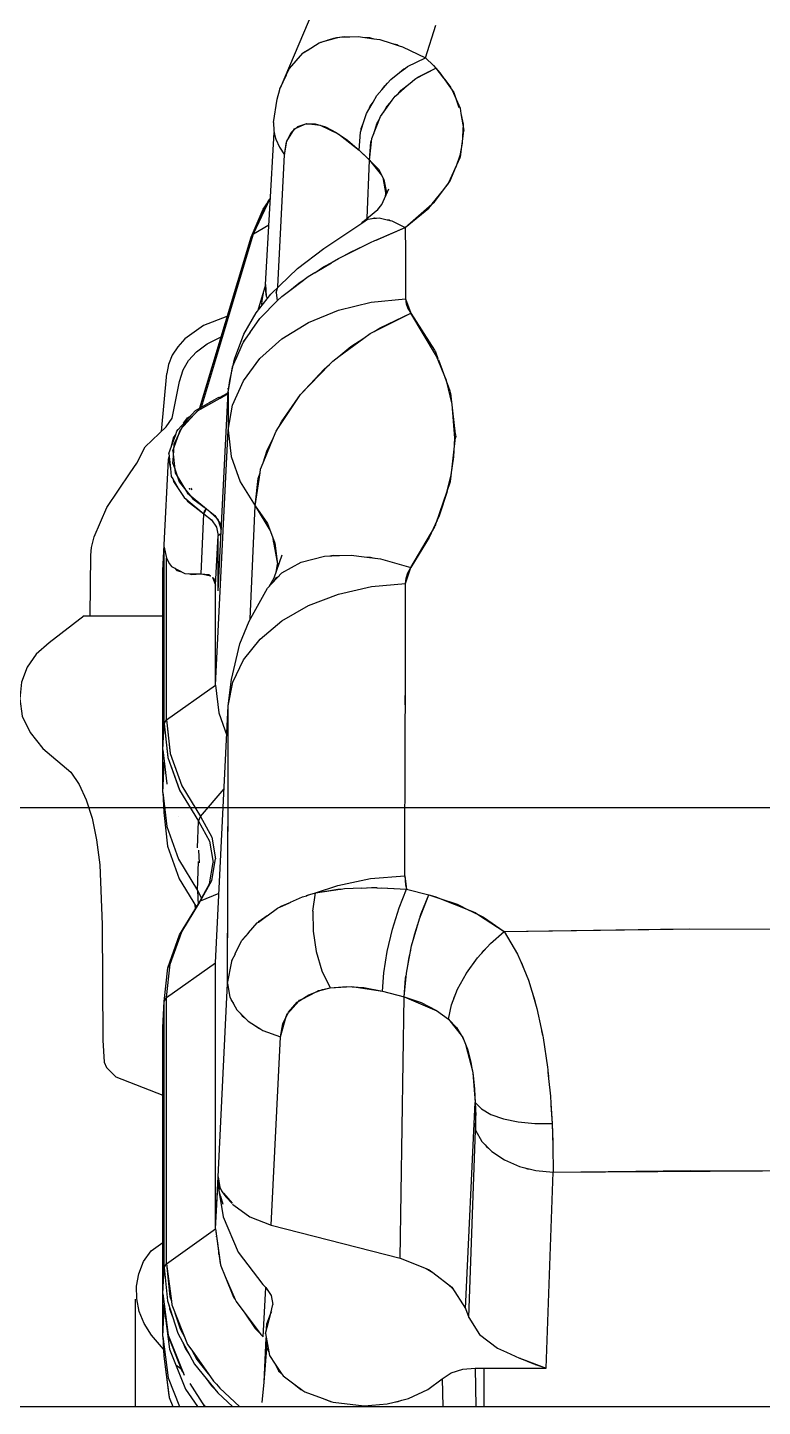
# Model space of a CAD drawing. Extents: x 33214 to 95067, y 8279 to 51908.
# Drawn here: x 43097.9 to 43189.4, y 20192.5 to 20364.1 of the extents above; entities that cross this region are included whole.
import ezdxf

# ---------------------------------------------------------------- set-up
doc = ezdxf.new("R2010")
doc.units = 0
doc.header["$LTSCALE"] = 300
doc.header["$MEASUREMENT"] = 0
doc.linetypes.add('DASHED', pattern=[0.75, 0.5, -0.25])
doc.linetypes.add('SNT-025', pattern=[0.74, 0.4, -0.17, 0, -0.17])
doc.layers.get('0').update_dxf_attribs({"linetype": 'CONTINUOUS'})
doc.layers.add('GENERATORSETT', color=1, linetype='CONTINUOUS')
doc.layers.add('Tanks', color=9, linetype='CONTINUOUS')

# ---------------------------------------------------------------- blocks, each defined once
blk = doc.blocks.new('below 1-deck')
at = {"linetype": 'DASHED'}
blk.add_line((14000, -1875), (9000, -1875), dxfattribs=at)
blk = doc.blocks.new('GENERATOR-BORDE')
at = {"layer": 'GENERATORSETT'}
for p, q in [((-2371.62, -339.52), (-1799.18, -339.51)), ((-2139.98, -339.52), (-2139.98, -352.88)), ((-2135.91, -343.07), (-2134.49, -339.52)), ((-2135.79, -340.61), (-2135.35, -339.52)), ((-2133.76, -341.66), (-2132.26, -339.52)), ((-2133.21, -342.37), (-2131.39, -339.52)), ((-2131.67, -339.96), (-2131.27, -339.52)), ((-2129.75, -341.19), (-2127.92, -339.52)), ((-2129.5, -341.77), (-2127.02, -339.52)), ((-2115.4, -340.03), (-2111.52, -339.58)), ((-2111.52, -339.58), (-2111.52, -339.58)), ((-2111.52, -339.58), (-2108.67, -339.82)), ((-2101.82, -342.93), (-2101.73, -339.52)), ((-2097.71, -344.28), (-2097.62, -339.52)), ((-2096.61, -339.52), (-2096.61, -344.27)), ((-2136.46, -345.76), (-2135.79, -340.61)), ((-2136.46, -345.76), (-2135.85, -340.86)), ((-2135.85, -340.86), (-2135.81, -340.74)), ((-2132.62, -344.78), (-2129.75, -341.19)), ((-2124.2, -340.01), (-2123.98, -342.54)), ((-2119.14, -341.5), (-2118.89, -341.32)), ((-2118.89, -341.32), (-2116.76, -340.53)), ((-2116.76, -340.53), (-2115.56, -340.09)), ((-2116.76, -340.53), (-2115.72, -340.11)), ((-2115.72, -340.11), (-2115.56, -340.09)), ((-2115.56, -340.09), (-2115.4, -340.03)), ((-2108.67, -339.82), (-2107.78, -340.05)), ((-2107.78, -340.05), (-2107.31, -340.11)), ((-2107.78, -340.05), (-2105.99, -340.51)), ((-2107.31, -340.11), (-2106.89, -340.28)), ((-2105.99, -340.51), (-2103.6, -341.62)), ((-2136.58, -348.23), (-2135.91, -343.07)), ((-2136.58, -348.23), (-2135.91, -343.07)), ((-2135.74, -346.63), (-2133.76, -341.66)), ((-2132.98, -346.5), (-2130.29, -342.64)), ((-2131.18, -342.98), (-2130.54, -342.06)), ((-2130.54, -342.06), (-2130.16, -341.7)), ((-2130.29, -342.64), (-2129.91, -342.29)), ((-2129.91, -342.29), (-2129.5, -341.77)), ((-2123.98, -342.54), (-2123.63, -346.77)), ((-2123.98, -342.54), (-2123.71, -348.07)), ((-2121.62, -343.32), (-2120.26, -342.33)), ((-2120.26, -342.33), (-2119.14, -341.5)), ((-2120.26, -342.33), (-2119.42, -341.62)), ((-2119.42, -341.62), (-2119.14, -341.5)), ((-2103.6, -341.62), (-2103.59, -341.63)), ((-2103.59, -341.63), (-2103.59, -341.63)), ((-2103.59, -341.63), (-2101.82, -342.93)), ((-2101.82, -342.93), (-2100.68, -343.68)), ((-2101.82, -342.93), (-2100.68, -343.68)), ((-2135.91, -348.37), (-2133.92, -343.39)), ((-2135.86, -348.17), (-2134.21, -343.95)), ((-2134.97, -344.7), (-2134.33, -344.25)), ((-2134.97, -344.7), (-2134.33, -344.25)), ((-2134.72, -348.64), (-2132.62, -344.78)), ((-2134.21, -343.95), (-2134.02, -343.65)), ((-2132.36, -345.35), (-2130.93, -343.56)), ((-2123.32, -345.84), (-2122.6, -344.77)), ((-2122.6, -344.77), (-2121.86, -343.67)), ((-2122.6, -344.77), (-2122.17, -343.93)), ((-2122.17, -343.93), (-2121.86, -343.67)), ((-2121.86, -343.67), (-2121.62, -343.32)), ((-2100.68, -343.68), (-2099.26, -344.15)), ((-2100.68, -343.68), (-2099.26, -344.15)), ((-2099.26, -344.15), (-2097.71, -344.28)), ((-2099.26, -344.15), (-2097.71, -344.28)), ((-2097.71, -344.28), (-2096.61, -344.27)), ((-2097.71, -344.28), (-2096.61, -344.27)), ((-2096.61, -344.27), (-2088.88, -344.27)), ((-2096.61, -344.27), (-2088.88, -344.27)), ((-2091.96, -345.45), (-2090.54, -344.84)), ((-2091.8, -345.38), (-2088.88, -344.27)), ((-2090.54, -344.84), (-2088.88, -344.27)), ((-2090.23, -344.74), (-2090.05, -344.71)), ((-2089.68, -344.55), (-2089.62, -344.55)), ((-2088.88, -344.27), (-2087.99, -368.65)), ((-2088.88, -344.27), (-2087.99, -368.65)), ((-2136.58, -348.23), (-2136.46, -345.76)), ((-2136.58, -348.23), (-2136.46, -345.76)), ((-2133.77, -346.68), (-2133.25, -345.94)), ((-2133.5, -347.23), (-2132.98, -346.5)), ((-2132.98, -346.5), (-2132.36, -345.35)), ((-2123.81, -348.6), (-2123.32, -345.84)), ((-2123.63, -346.77), (-2123.41, -346.34)), ((-2094.93, -346.78), (-2093.81, -346.25)), ((-2094.93, -346.78), (-2093.81, -346.25)), ((-2093.81, -346.25), (-2092.18, -345.54)), ((-2092.18, -345.54), (-2092.12, -345.52)), ((-2092.11, -345.5), (-2092.07, -345.48)), ((-2092.07, -345.48), (-2091.97, -345.45)), ((-2136.58, -348.23), (-2136.58, -353.54)), ((-2136.58, -348.23), (-2136.41, -351.77)), ((-2136.58, -348.23), (-2136.58, -353.54)), ((-2136.58, -348.23), (-2136.41, -351.77)), ((-2136.41, -351.77), (-2135.74, -346.63)), ((-2135.87, -348.27), (-2135.86, -348.17)), ((-2135.47, -352.17), (-2133.5, -347.23)), ((-2134.44, -349.18), (-2133.81, -348.03)), ((-2134.09, -347.48), (-2133.77, -346.68)), ((-2124.38, -348.47), (-2124.08, -348.16)), ((-2124.08, -348.16), (-2123.76, -354.3)), ((-2124.08, -348.16), (-2123.76, -354.3)), ((-2123.63, -346.77), (-2123.63, -347.59)), ((-2097.16, -348.46), (-2094.93, -346.78)), ((-2097.16, -348.46), (-2094.93, -346.78)), ((-2136.58, -353.54), (-2135.91, -348.37)), ((-2135.99, -352.67), (-2134.72, -348.64)), ((-2135.07, -351.18), (-2134.44, -349.18)), ((-2127.47, -352.56), (-2124.38, -348.47)), ((-2126.47, -351.24), (-2125.07, -349.23)), ((-2125.07, -349.23), (-2124.44, -348.54)), ((-2123.81, -348.6), (-2123.14, -351.13)), ((-2123.66, -349.16), (-2123.63, -349.79)), ((-2123.63, -349.27), (-2123.63, -349.79)), ((-2123.63, -349.79), (-2123.14, -351.13)), ((-2098.5, -350.57), (-2097.16, -348.46)), ((-2098.5, -350.57), (-2097.16, -348.46)), ((-2135.81, -352.09), (-2135.75, -351.65)), ((-2135.75, -351.65), (-2135.36, -350.66)), ((-2123.14, -351.12), (-2123.14, -351.13)), ((-2123.14, -351.12), (-2123.14, -351.13)), ((-2123.14, -351.13), (-2122.87, -352.21)), ((-2123.14, -351.13), (-2123, -351.33)), ((-2123.14, -351.13), (-2122.87, -352.21)), ((-2100.63, -354.37), (-2098.93, -351.69)), ((-2098.93, -351.69), (-2098.5, -350.57)), ((-2098.93, -351.69), (-2098.5, -350.57)), ((-2098.93, -351.69), (-2097.71, -377.33)), ((-2098.5, -350.57), (-2097.65, -373.89)), ((-2098.5, -350.57), (-2097.65, -373.89)), ((-2136.42, -356.79), (-2135.99, -352.67)), ((-2136.41, -351.77), (-2136.41, -352.19)), ((-2136.13, -357.27), (-2135.52, -352.6)), ((-2136.13, -357.27), (-2135.7, -353.18)), ((-2135.7, -353.18), (-2135.52, -352.6)), ((-2135.52, -352.6), (-2135.47, -352.17)), ((-2128.82, -355.7), (-2127.59, -352.83)), ((-2128.82, -355.7), (-2127.78, -353.12)), ((-2127.78, -353.12), (-2127.59, -352.83)), ((-2127.59, -352.83), (-2127.47, -352.56)), ((-2123.76, -354.3), (-2123.08, -353.31)), ((-2123.76, -354.3), (-2123.08, -353.31)), ((-2123.08, -353.31), (-2122.87, -352.21)), ((-2123.08, -353.31), (-2122.87, -352.21)), ((-2136.58, -353.54), (-2136.58, -386.65)), ((-2136.58, -353.54), (-2136.42, -356.79)), ((-2136.58, -353.54), (-2136.42, -356.79)), ((-2136.58, -353.54), (-2136.58, -386.65)), ((-2127.19, -358.73), (-2124.13, -354.68)), ((-2127.19, -358.73), (-2124.13, -354.68)), ((-2124.13, -354.68), (-2123.76, -354.3)), ((-2124.13, -354.68), (-2123.76, -354.3)), ((-2102.96, -356.17), (-2100.63, -354.37)), ((-2101.1, -354.73), (-2100.45, -354.1)), ((-2136.42, -356.79), (-2136.13, -357.27)), ((-2136.42, -356.79), (-2136.42, -389.91)), ((-2136.42, -356.79), (-2136.13, -357.27)), ((-2136.42, -356.79), (-2136.42, -389.91)), ((-2129.37, -356.99), (-2128.82, -355.7)), ((-2107.06, -357.96), (-2103.8, -356.68)), ((-2103.8, -356.68), (-2102.96, -356.17)), ((-2103.8, -356.68), (-2103.43, -356.53)), ((-2103.43, -356.53), (-2102.96, -356.17)), ((-2136.13, -357.27), (-2136.13, -390.39)), ((-2136.13, -357.27), (-2130.01, -361.6)), ((-2136.13, -357.27), (-2130.01, -361.6)), ((-2136.13, -357.27), (-2136.13, -390.39)), ((-2130.01, -361.6), (-2129.39, -357.13)), ((-2130.01, -361.6), (-2129.45, -357.28)), ((-2129.6, -358.44), (-2129.6, -358.65)), ((-2129.6, -358.44), (-2129.6, -358.65)), ((-2129.45, -357.28), (-2129.39, -357.13)), ((-2129.39, -357.13), (-2129.37, -356.99)), ((-2123.08, -362.09), (-2107.06, -357.96)), ((-2107.06, -357.96), (-2106.53, -390.48)), ((-2107.06, -357.96), (-2106.53, -390.48)), ((-2129.07, -363.12), (-2127.19, -358.73)), ((-2129.07, -363.12), (-2127.19, -358.73)), ((-2130.01, -361.6), (-2129.71, -367.68)), ((-2130.01, -361.6), (-2130.01, -394.72)), ((-2130.01, -361.6), (-2129.69, -368.1)), ((-2130.01, -361.6), (-2130.01, -394.72)), ((-2129.88, -360.62), (-2129.88, -360.69)), ((-2129.88, -360.62), (-2129.88, -360.69)), ((-2129.59, -366.38), (-2129.07, -363.12)), ((-2129.07, -363.14), (-2129.07, -363.12)), ((-2127.76, -364.58), (-2125.75, -363.12)), ((-2127.76, -364.58), (-2125.75, -363.12)), ((-2125.75, -363.12), (-2123.08, -362.09)), ((-2123.08, -362.09), (-2121.95, -385.5)), ((-2123.08, -362.09), (-2121.95, -385.5)), ((-2129.43, -365.71), (-2129.37, -365.44)), ((-2129.42, -365.69), (-2129.12, -364.7)), ((-2129.37, -365.44), (-2129.29, -365.25)), ((-2129.05, -366.04), (-2127.97, -364.8)), ((-2128.69, -365.55), (-2127.93, -364.75)), ((-2127.92, -364.74), (-2127.85, -364.66)), ((-2127.85, -364.66), (-2127.76, -364.58)), ((-2129.71, -367.66), (-2129.59, -366.38)), ((-2129.71, -367.66), (-2129.59, -366.38)), ((-2129.71, -367.68), (-2129.5, -366.77)), ((-2129.71, -367.66), (-2129.5, -366.77)), ((-2129.69, -368.1), (-2129.5, -366.77)), ((-2129.69, -368.1), (-2129.5, -366.77)), ((-2129.59, -366.38), (-2129.49, -365.89)), ((-2129.59, -366.38), (-2129.59, -366.38)), ((-2129.59, -366.38), (-2129.52, -366.57)), ((-2129.59, -366.38), (-2129.52, -366.57)), ((-2129.52, -366.57), (-2129.5, -366.77)), ((-2129.52, -366.57), (-2129.5, -366.77)), ((-2129.5, -366.77), (-2129.28, -366.37)), ((-2129.5, -366.77), (-2129.32, -366.42)), ((-2129.49, -365.89), (-2129.43, -365.7)), ((-2129.32, -366.42), (-2129.28, -366.35)), ((-2129.27, -366.35), (-2129.21, -366.23)), ((-2129.21, -366.23), (-2129.11, -366.11)), ((-2129.1, -366.11), (-2128.69, -365.55)), ((-2129.71, -367.68), (-2129.7, -367.64)), ((-2129.71, -367.68), (-2129.69, -368.1)), ((-2129.71, -367.68), (-2129.69, -368.1)), ((-2129.69, -368.1), (-2128.53, -392.14)), ((-2129.69, -368.1), (-2128.53, -392.14)), ((-2129.6, -367.19), (-2129.6, -367.2)), ((-2129.6, -367.19), (-2129.6, -367.2)), ((-2090.84, -369.03), (-2090.15, -368.86)), ((-2090.15, -368.86), (-2087.99, -368.65)), ((-2088.03, -371.91), (-2087.99, -368.65)), ((-2087.99, -368.65), (-2061.96, -368.85)), ((-2087.99, -368.65), (-2070.87, -368.87)), ((-2070.87, -368.87), (-2042.98, -368.8)), ((-2095.65, -371.24), (-2094.07, -370.18)), ((-2094.07, -370.18), (-2092.21, -369.38)), ((-2092.21, -369.38), (-2091.52, -369.2)), ((-2091.52, -369.2), (-2090.84, -369.03)), ((-2091.52, -369.2), (-2091.2, -369.08)), ((-2091.2, -369.08), (-2090.84, -369.03)), ((-2096.86, -372.49), (-2096.45, -372.07)), ((-2096.45, -372.07), (-2096.05, -371.66)), ((-2096.45, -372.07), (-2096.3, -371.84)), ((-2096.3, -371.84), (-2096.05, -371.66)), ((-2096.05, -371.66), (-2095.65, -371.24)), ((-2088.14, -374.74), (-2088.03, -371.91)), ((-2088.04, -372.38), (-2088.04, -372.21)), ((-2097.71, -377.33), (-2097.65, -373.89)), ((-2097.65, -373.89), (-2096.86, -372.49)), ((-2097.65, -373.89), (-2097.64, -375.73)), ((-2088.14, -374.74), (-2088.04, -372.38)), ((-2097.71, -377.33), (-2097.64, -375.73)), ((-2095.74, -375.84), (-2094.18, -375.29)), ((-2095.74, -375.84), (-2094.18, -375.29)), ((-2094.18, -375.29), (-2092.34, -374.92)), ((-2094.18, -375.29), (-2092.34, -374.92)), ((-2092.34, -374.92), (-2090.29, -374.73)), ((-2092.34, -374.92), (-2090.29, -374.73)), ((-2090.29, -374.73), (-2088.14, -374.74)), ((-2090.29, -374.73), (-2088.14, -374.74)), ((-2088.28, -377), (-2088.14, -374.74)), ((-2088.25, -376.6), (-2088.14, -374.74)), ((-2098.01, -381.01), (-2097.71, -377.33)), ((-2097.79, -379.01), (-2097.71, -377.33)), ((-2097.71, -377.33), (-2096.94, -376.53)), ((-2097.71, -377.33), (-2096.94, -376.53)), ((-2096.94, -376.53), (-2095.74, -375.84)), ((-2096.94, -376.53), (-2095.74, -375.84)), ((-2088.35, -378.14), (-2088.3, -377.22)), ((-2088.3, -377.23), (-2088.25, -376.6)), ((-2097.96, -380.7), (-2097.79, -379.01)), ((-2088.57, -380.34), (-2088.35, -378.14)), ((-2098.06, -381.28), (-2097.96, -380.7)), ((-2088.67, -381.27), (-2088.6, -380.57)), ((-2088.65, -381.13), (-2088.58, -380.34)), ((-2098.86, -384.44), (-2098.05, -381.27)), ((-2098.66, -383.96), (-2098.24, -382.37)), ((-2098.24, -382.37), (-2098.07, -381.32)), ((-2089.25, -385.39), (-2088.71, -381.72)), ((-2088.71, -381.72), (-2088.68, -381.38)), ((-2088.68, -381.39), (-2088.65, -381.13)), ((-2099.17, -385.2), (-2098.66, -383.96)), ((-2124.12, -386.31), (-2121.95, -385.5)), ((-2121.95, -385.5), (-2121.22, -388.04)), ((-2121.95, -385.5), (-2121.66, -387.13)), ((-2101.01, -387.7), (-2099.44, -385.72)), ((-2100.04, -386.67), (-2099.46, -385.73)), ((-2099.45, -385.72), (-2099.26, -385.41)), ((-2099.3, -385.48), (-2099.17, -385.19)), ((-2099.26, -385.41), (-2099.17, -385.21)), ((-2089.5, -386.54), (-2089.33, -385.8)), ((-2089.44, -386.26), (-2089.31, -385.66)), ((-2089.33, -385.8), (-2089.3, -385.62)), ((-2089.3, -385.62), (-2089.25, -385.39)), ((-2136.58, -386.65), (-2136.42, -389.91)), ((-2136.58, -386.65), (-2136.42, -389.91)), ((-2126.38, -387.89), (-2125.96, -387.46)), ((-2125.96, -387.46), (-2125.04, -386.89)), ((-2125.04, -386.89), (-2124.39, -386.48)), ((-2125.04, -386.89), (-2124.62, -386.57)), ((-2124.87, -386.76), (-2124.86, -386.77)), ((-2124.62, -386.57), (-2124.39, -386.48)), ((-2124.39, -386.48), (-2124.12, -386.31)), ((-2121.66, -387.13), (-2120.96, -388.58)), ((-2102.53, -388.79), (-2101.01, -387.7)), ((-2101.01, -387.7), (-2100.04, -386.67)), ((-2101.01, -387.7), (-2100.65, -389.48)), ((-2101.01, -387.7), (-2101.01, -387.7)), ((-2090.03, -389.05), (-2089.49, -386.53)), ((-2128.23, -390.46), (-2127.36, -388.87)), ((-2127.36, -388.87), (-2126.38, -387.89)), ((-2126.94, -388.45), (-2126.72, -388.14)), ((-2126.8, -388.25), (-2126.8, -388.3)), ((-2126.72, -388.14), (-2126.38, -387.89)), ((-2121.22, -388.05), (-2121.16, -388.26)), ((-2121.16, -388.26), (-2121.06, -388.37)), ((-2121.06, -388.37), (-2119.65, -389.94)), ((-2120.96, -388.58), (-2119.87, -389.8)), ((-2106.53, -390.48), (-2102.49, -388.76)), ((-2104.44, -389.78), (-2102.53, -388.79)), ((-2100.65, -389.48), (-2099.9, -391.42)), ((-2090.63, -391.07), (-2090.03, -389.05)), ((-2136.42, -389.91), (-2136.13, -390.39)), ((-2136.42, -389.91), (-2136.13, -390.39)), ((-2136.42, -389.91), (-2135.94, -394.1)), ((-2136.13, -390.39), (-2135.65, -394.54)), ((-2136.13, -390.39), (-2130.01, -394.72)), ((-2136.13, -390.39), (-2130.01, -394.72)), ((-2136.13, -390.39), (-2135.65, -394.54)), ((-2128.53, -392.14), (-2128.23, -390.46)), ((-2128.1, -390.23), (-2128.06, -390.05)), ((-2128.06, -390.05), (-2127.79, -389.67)), ((-2119.87, -389.8), (-2118.42, -390.75)), ((-2119.65, -389.94), (-2119.56, -390.05)), ((-2119.56, -390.05), (-2119.25, -390.21)), ((-2119.25, -390.21), (-2117.49, -391.1)), ((-2118.42, -390.75), (-2116.69, -391.4)), ((-2117.49, -391.1), (-2117.19, -391.26)), ((-2113.04, -391.76), (-2109.25, -391.17)), ((-2111.56, -391.63), (-2109.25, -391.17)), ((-2109.25, -391.17), (-2106.53, -390.48)), ((-2109.25, -391.17), (-2106.53, -390.48)), ((-2109.25, -391.17), (-2109.09, -393.49)), ((-2109.25, -391.17), (-2109.09, -393.49)), ((-2106.53, -390.48), (-2104.44, -389.78)), ((-2106.53, -390.48), (-2106.27, -393.43)), ((-2106.53, -390.48), (-2106.36, -392.79)), ((-2100.4, -390.12), (-2100.32, -390.43)), ((-2100.32, -390.43), (-2100.15, -390.77)), ((-2091.08, -392.56), (-2090.66, -391.17)), ((-2090.67, -391.18), (-2090.39, -390.39)), ((-2090.39, -390.39), (-2090.25, -389.81)), ((-2128.53, -392.14), (-2128.45, -417.31)), ((-2128.53, -392.14), (-2128.01, -394.9)), ((-2128.53, -392.14), (-2128.48, -403.48)), ((-2117.19, -391.26), (-2116.88, -391.33)), ((-2116.88, -391.33), (-2115.77, -391.6)), ((-2116.78, -393.73), (-2115.76, -391.6)), ((-2116.78, -393.73), (-2115.76, -391.6)), ((-2116.69, -391.4), (-2115.76, -391.6)), ((-2115.77, -391.6), (-2115.76, -391.6)), ((-2115.76, -391.6), (-2113.74, -391.77)), ((-2115.76, -391.6), (-2113.04, -391.76)), ((-2113.74, -391.77), (-2111.56, -391.63)), ((-2106.36, -392.79), (-2106.29, -393.17)), ((-2099.9, -391.42), (-2098.8, -393.41)), ((-2091.66, -393.95), (-2091.08, -392.56)), ((-2135.94, -394.1), (-2134.5, -398.18)), ((-2135.93, -394.12), (-2135.93, -394.13)), ((-2135.93, -394.13), (-2134.83, -397.24)), ((-2135.65, -394.54), (-2135.65, -394.55)), ((-2135.65, -394.54), (-2134.22, -398.59)), ((-2135.65, -394.54), (-2135.65, -394.54)), ((-2135.65, -394.55), (-2134.22, -398.59)), ((-2128.52, -394.1), (-2128.52, -394.11)), ((-2117.51, -396.13), (-2116.78, -393.73)), ((-2117.5, -396.13), (-2116.78, -393.73)), ((-2109.09, -393.49), (-2108.67, -396.14)), ((-2109.09, -393.49), (-2108.67, -396.14)), ((-2106.27, -393.43), (-2105.62, -396.82)), ((-2106.14, -394.11), (-2105.92, -395.44)), ((-2098.8, -393.4), (-2098.8, -393.41)), ((-2098.8, -393.41), (-2097.41, -395.35)), ((-2098.8, -393.41), (-2098.79, -393.42)), ((-2092.13, -395.06), (-2091.66, -393.96)), ((-2091.94, -394.72), (-2091.66, -393.95)), ((-2130.01, -394.72), (-2128.43, -426.7)), ((-2130.01, -394.72), (-2128.43, -426.7)), ((-2128.01, -394.9), (-2127.99, -394.95)), ((-2127.99, -394.95), (-2127.98, -395)), ((-2127.99, -394.95), (-2127.58, -395.79)), ((-2127.99, -394.97), (-2127.97, -395)), ((-2127.98, -395), (-2127.55, -395.84)), ((-2127.56, -395.83), (-2126.77, -397.45)), ((-2117.89, -398.66), (-2117.51, -396.13)), ((-2117.89, -398.66), (-2117.5, -396.13)), ((-2108.67, -396.14), (-2108.01, -398.9)), ((-2108.67, -396.14), (-2108.01, -398.9)), ((-2105.92, -395.44), (-2105.72, -396.27)), ((-2097.41, -395.35), (-2095.82, -397.11)), ((-2096.88, -395.93), (-2096.63, -396.26)), ((-2096.63, -396.26), (-2096.35, -396.52)), ((-2094.11, -398.6), (-2092.43, -395.78)), ((-2092.43, -395.78), (-2092.16, -395.13)), ((-2092.17, -395.14), (-2091.94, -394.72)), ((-2126.77, -397.45), (-2126.7, -397.53)), ((-2126.7, -397.53), (-2126.65, -397.63)), ((-2126.69, -397.54), (-2125.93, -398.41)), ((-2126.65, -397.63), (-2125.9, -398.45)), ((-2105.62, -396.82), (-2104.65, -400.21)), ((-2105.46, -397.36), (-2105.26, -398.2)), ((-2095.82, -397.11), (-2094.11, -398.6)), ((-2134.5, -398.18), (-2132.14, -402.05)), ((-2134.49, -398.19), (-2134.49, -398.19)), ((-2134.49, -398.19), (-2132.14, -402.05)), ((-2134.22, -398.59), (-2131.88, -402.42)), ((-2134.22, -398.59), (-2134.22, -398.59)), ((-2134.22, -398.59), (-2131.97, -402.28)), ((-2134.22, -398.59), (-2134.22, -398.59)), ((-2125.92, -398.44), (-2124.84, -399.68)), ((-2124.84, -399.68), (-2124.69, -399.79)), ((-2117.92, -401.14), (-2117.89, -398.66)), ((-2117.92, -401.14), (-2117.89, -398.66)), ((-2108.01, -398.9), (-2107.18, -401.56)), ((-2108.01, -398.9), (-2107.18, -401.56)), ((-2105.26, -398.2), (-2104.84, -399.53)), ((-2097.29, -400.69), (-2094.11, -398.6)), ((-2096.69, -400.39), (-2094.11, -398.6)), ((-2094.12, -398.59), (-2094.11, -398.6)), ((-2094.11, -398.6), (-2074.64, -398.9)), ((-2094.11, -398.6), (-2073.1, -398.9)), ((-2074.64, -398.9), (-2073.06, -398.9)), ((-2073.06, -398.9), (-2071.08, -398.93)), ((-2071.08, -398.93), (-2059.5, -398.9)), ((-2132.6, -402), (-2132.57, -401.34)), ((-2132.6, -402), (-2132.57, -401.34)), ((-2128.5, -401.32), (-2128.49, -401.33)), ((-2128.5, -401.32), (-2128.49, -401.33)), ((-2124.69, -399.78), (-2124.58, -399.9)), ((-2124.68, -399.79), (-2123.67, -400.52)), ((-2124.58, -399.9), (-2123.58, -400.59)), ((-2123.59, -400.58), (-2122.29, -401.53)), ((-2117.92, -401.14), (-2117.58, -403.42)), ((-2117.92, -401.14), (-2117.58, -403.42)), ((-2104.65, -400.21), (-2103.49, -403.18)), ((-2104.55, -400.47), (-2104.43, -400.85)), ((-2104.43, -400.85), (-2103.49, -403.18)), ((-2102.71, -402.96), (-2097.71, -400.96)), ((-2099.94, -402), (-2098.41, -401.24)), ((-2098.37, -401.22), (-2096.69, -400.39)), ((-2097.71, -400.96), (-2097.29, -400.69)), ((-2134.53, -405.16), (-2132.39, -401.64)), ((-2134.53, -405.16), (-2132.39, -401.64)), ((-2132.28, -403.72), (-2132.2, -401.94)), ((-2132.28, -403.72), (-2132.2, -401.94)), ((-2132.28, -403.72), (-2131.75, -402.75)), ((-2132.28, -403.72), (-2131.75, -402.75)), ((-2132.14, -402.05), (-2131.88, -402.42)), ((-2132.14, -402.05), (-2130.78, -404.54)), ((-2132.14, -402.05), (-2131.88, -402.42)), ((-2132.14, -402.05), (-2130.78, -404.54)), ((-2131.88, -402.42), (-2130.5, -404.97)), ((-2131.88, -402.42), (-2129.58, -403.4)), ((-2131.88, -402.42), (-2129.58, -403.4)), ((-2131.88, -402.42), (-2130.5, -404.97)), ((-2122.29, -401.53), (-2122.05, -401.63)), ((-2122.05, -401.63), (-2121.85, -401.76)), ((-2122.03, -401.64), (-2120.8, -402.2)), ((-2121.85, -401.76), (-2120.67, -402.25)), ((-2120.69, -402.25), (-2119.21, -402.92)), ((-2119.21, -402.92), (-2118.71, -403.07)), ((-2118.72, -403.07), (-2118.56, -403.14)), ((-2118.68, -403.09), (-2117.58, -403.42)), ((-2118.56, -403.14), (-2117.58, -403.42)), ((-2107.18, -401.56), (-2106.24, -403.89)), ((-2107.18, -401.56), (-2106.24, -403.89)), ((-2106.24, -403.89), (-2103.49, -403.18)), ((-2106.24, -403.89), (-2103.49, -403.18)), ((-2103.49, -403.18), (-2102.25, -402.77)), ((-2103.49, -403.18), (-2102.71, -402.96)), ((-2102.11, -402.73), (-2099.94, -402)), ((-2134.65, -407.6), (-2132.28, -403.72)), ((-2134.65, -407.6), (-2132.28, -403.72)), ((-2132.28, -403.72), (-2132.13, -407.32)), ((-2130.78, -404.54), (-2130.32, -407.19)), ((-2130.78, -404.54), (-2130.32, -407.19)), ((-2130.77, -404.82), (-2130.75, -404.72)), ((-2128.48, -403.48), (-2128.44, -419.99)), ((-2117.58, -403.42), (-2114.81, -404.34)), ((-2117.58, -403.42), (-2114.81, -404.34)), ((-2117.58, -403.42), (-2114.5, -403.89)), ((-2117.58, -403.42), (-2114.78, -403.87)), ((-2114.81, -404.34), (-2110.73, -405.19)), ((-2114.81, -404.34), (-2110.73, -405.19)), ((-2114.78, -403.87), (-2114.38, -403.89)), ((-2114.39, -403.9), (-2113.99, -403.96)), ((-2113.99, -403.96), (-2111.81, -404.03)), ((-2111.87, -404.02), (-2110.63, -404.08)), ((-2111.07, -404.06), (-2110.5, -404.07)), ((-2110.63, -404.08), (-2110.3, -404.07)), ((-2110.31, -404.08), (-2110.17, -404.09)), ((-2110.17, -404.09), (-2109.9, -404.07)), ((-2109.93, -404.06), (-2108.6, -404.02)), ((-2109.33, -404.04), (-2106.24, -403.89)), ((-2108.6, -404.02), (-2106.24, -403.89)), ((-2106.48, -405.54), (-2106.24, -403.89)), ((-2106.48, -405.54), (-2106.37, -404.42)), ((-2106.37, -404.42), (-2106.24, -403.89)), ((-2135.98, -409.25), (-2134.53, -405.16)), ((-2135.98, -409.25), (-2134.53, -405.16)), ((-2130.5, -404.97), (-2130.03, -407.67)), ((-2130.5, -404.97), (-2130.03, -407.67)), ((-2110.73, -405.19), (-2106.48, -405.54)), ((-2110.73, -405.19), (-2106.48, -405.54)), ((-2106.48, -405.54), (-2106.46, -411.1)), ((-2136.1, -411.7), (-2134.65, -407.6)), ((-2136.1, -411.7), (-2134.65, -407.6)), ((-2132.12, -408.74), (-2132.05, -407.17)), ((-2132.12, -408.74), (-2132.05, -407.17)), ((-2130.78, -409.84), (-2130.32, -407.19)), ((-2130.78, -409.84), (-2130.32, -407.19)), ((-2130.5, -410.37), (-2130.03, -407.67)), ((-2130.5, -410.37), (-2130.03, -407.67)), ((-2136.46, -413.44), (-2135.98, -409.25)), ((-2136.46, -413.44), (-2135.98, -409.25)), ((-2132.28, -409.03), (-2132.14, -412.34)), ((-2132.28, -409.03), (-2132.14, -412.34)), ((-2132.14, -412.34), (-2130.78, -409.84)), ((-2132.14, -412.34), (-2130.78, -409.84)), ((-2136.58, -415.91), (-2136.1, -411.7)), ((-2136.58, -415.91), (-2136.1, -411.7)), ((-2131.88, -412.91), (-2130.5, -410.37)), ((-2131.88, -412.91), (-2130.5, -410.37)), ((-2106.46, -411.09), (-2106.43, -417.91)), ((-2136.58, -415.91), (-2136.46, -413.44)), ((-2136.58, -415.91), (-2136.46, -413.44)), ((-2134.64, -412.9), (-2134.64, -412.89)), ((-2134.5, -416.2), (-2132.14, -412.34)), ((-2134.22, -416.74), (-2131.88, -412.91)), ((-2134.22, -416.74), (-2131.88, -412.91)), ((-2132.14, -412.34), (-2131.88, -412.91)), ((-2132.14, -412.34), (-2131.88, -412.91)), ((-2131.88, -412.91), (-2128.94, -416.37)), ((-2131.88, -412.91), (-2128.94, -416.37)), ((-2136.58, -415.91), (-2136.58, -421.21)), ((-2136.58, -415.91), (-2136.41, -419.45)), ((-2136.58, -415.91), (-2136.58, -421.21)), ((-2136.58, -415.91), (-2136.41, -419.45)), ((-2135.94, -420.28), (-2134.5, -416.2)), ((-2135.65, -420.78), (-2134.22, -416.74)), ((-2135.65, -420.78), (-2134.22, -416.74)), ((-2135.61, -419.34), (-2134.51, -416.23)), ((-2134.51, -416.23), (-2134.5, -416.21)), ((-2134.22, -416.74), (-2134.22, -416.74)), ((-2136.58, -421.21), (-2136.1, -417)), ((-2136.09, -416.98), (-2136.08, -416.96)), ((-2128.45, -417.31), (-2128.43, -426.7)), ((-2106.43, -417.91), (-2106.42, -423.48)), ((-2136.42, -424.47), (-2135.94, -420.28)), ((-2136.42, -424.47), (-2135.94, -420.29)), ((-2136.41, -419.45), (-2136.41, -419.7)), ((-2135.94, -420.29), (-2135.94, -420.28)), ((-2128.44, -419.99), (-2128.43, -426.7)), ((-2136.58, -421.21), (-2136.54, -420.85)), ((-2136.58, -421.21), (-2136.58, -443.16)), ((-2136.58, -421.21), (-2136.58, -443.16)), ((-2136.58, -421.21), (-2136.42, -424.47)), ((-2136.58, -421.21), (-2136.42, -424.47)), ((-2136.13, -424.95), (-2135.65, -420.78)), ((-2136.13, -424.95), (-2135.65, -420.79)), ((-2135.65, -420.79), (-2135.65, -420.79)), ((-2129.61, -425.82), (-2128.61, -423)), ((-2129.61, -425.82), (-2128.61, -423)), ((-2106.42, -423.47), (-2106.4, -427.99)), ((-2136.42, -424.47), (-2136.42, -446.44)), ((-2136.42, -424.47), (-2136.13, -424.95)), ((-2136.42, -424.47), (-2136.13, -424.95)), ((-2136.42, -424.47), (-2136.42, -446.44)), ((-2136.13, -424.95), (-2136.13, -445.05)), ((-2136.13, -424.95), (-2130.01, -429.28)), ((-2136.13, -424.95), (-2136.13, -445.05)), ((-2136.13, -424.95), (-2130.01, -429.28)), ((-2130.01, -429.28), (-2129.61, -425.82)), ((-2130.01, -429.28), (-2129.61, -425.82)), ((-2128.43, -426.7), (-2127.88, -429.62)), ((-2128.43, -426.7), (-2128.05, -429.99)), ((-2128.43, -426.7), (-2127.88, -429.62)), ((-2128.43, -426.7), (-2128.05, -429.99)), ((-2106.41, -426.83), (-2106.4, -429.23)), ((-2106.4, -427.99), (-2106.4, -432.08)), ((-2130.01, -429.28), (-2128.44, -460.98)), ((-2130.01, -429.28), (-2130.01, -441.72)), ((-2130.01, -429.28), (-2128.44, -460.98)), ((-2130.01, -429.28), (-2130.01, -441.72)), ((-2127.88, -429.62), (-2126.55, -432.43)), ((-2127.88, -429.62), (-2126.55, -432.43)), ((-2106.39, -432.07), (-2106.39, -434.99)), ((-2126.55, -432.43), (-2124.48, -435.01)), ((-2126.55, -432.43), (-2124.48, -435.01)), ((-2124.48, -435.01), (-2121.75, -437.29)), ((-2124.48, -435.01), (-2121.75, -437.29)), ((-2106.39, -434.99), (-2106.37, -441.92)), ((-2121.75, -437.29), (-2118.45, -439.17)), ((-2121.75, -437.29), (-2118.45, -439.17)), ((-2146.36, -437.88), (-2136.58, -437.88)), ((-2125.69, -437.53), (-2125.09, -451.59)), ((-2125.69, -437.53), (-2125.09, -451.59)), ((-2118.45, -439.17), (-2114.7, -440.6)), ((-2118.45, -439.17), (-2114.7, -440.6)), ((-2114.7, -440.6), (-2110.63, -441.53)), ((-2114.7, -440.6), (-2110.63, -441.53)), ((-2130.41, -442.71), (-2130.01, -441.72)), ((-2130.4, -442.68), (-2130.22, -442.55)), ((-2130.22, -442.55), (-2130.01, -441.72)), ((-2130.01, -441.72), (-2129.71, -447.91)), ((-2130.01, -441.72), (-2129.71, -447.91)), ((-2129.71, -440.99), (-2128.46, -465.74)), ((-2129.71, -440.99), (-2129.71, -447.91)), ((-2129.71, -440.99), (-2128.46, -465.74)), ((-2129.71, -440.99), (-2129.71, -447.91)), ((-2129.71, -440.99), (-2129.65, -442.44)), ((-2129.65, -442.44), (-2129.62, -442.65)), ((-2123.55, -441.35), (-2121.76, -443.23)), ((-2123.36, -441.54), (-2122.73, -442.61)), ((-2122.75, -442.18), (-2122.43, -442.66)), ((-2122.73, -442.61), (-2121.73, -445.48)), ((-2122.43, -442.66), (-2122.12, -442.85)), ((-2122.41, -442.54), (-2122.38, -442.69)), ((-2122.4, -442.55), (-2122.4, -442.6)), ((-2122.35, -442.6), (-2122.3, -442.74)), ((-2122.34, -442.61), (-2122.29, -442.74)), ((-2110.63, -441.53), (-2106.37, -441.92)), ((-2110.63, -441.53), (-2106.37, -441.92)), ((-2106.37, -441.92), (-2105.71, -443.89)), ((-2106.37, -441.92), (-2106.3, -442.6)), ((-2106.36, -442.04), (-2106.34, -442.03)), ((-2106.3, -442.6), (-2106.08, -443.26)), ((-2136.58, -443.16), (-2136.58, -443.42)), ((-2136.58, -443.16), (-2136.42, -446.44)), ((-2136.58, -443.16), (-2136.42, -446.44)), ((-2136.58, -443.42), (-2136.58, -443.53)), ((-2136.58, -443.42), (-2136.42, -446.68)), ((-2136.58, -443.42), (-2136.41, -446.75)), ((-2136.58, -443.53), (-2136.42, -446.68)), ((-2136.58, -443.56), (-2136.56, -443.62)), ((-2136.58, -443.58), (-2136.56, -443.71)), ((-2136.58, -443.58), (-2136.56, -443.71)), ((-2136.13, -445.05), (-2135.75, -444.36)), ((-2135.75, -444.36), (-2135.5, -444.04)), ((-2135.5, -444.04), (-2133.85, -443.16)), ((-2135.09, -443.82), (-2134.84, -443.53)), ((-2134.84, -443.53), (-2134.25, -443.37)), ((-2134.78, -443.51), (-2134.74, -443.64)), ((-2134.78, -443.51), (-2134.74, -443.64)), ((-2133.85, -443.16), (-2131.8, -443.1)), ((-2133.39, -443.15), (-2133.01, -443.05)), ((-2133.01, -443.05), (-2131.8, -443.1)), ((-2131.8, -443.1), (-2130.61, -442.86)), ((-2131.8, -443.1), (-2130.84, -443.02)), ((-2131.8, -443.1), (-2131.47, -450.6)), ((-2131.8, -443.1), (-2131.47, -450.6)), ((-2130.84, -443.02), (-2130.64, -442.87)), ((-2122.94, -447.74), (-2122.31, -444.31)), ((-2122.63, -446.92), (-2122.31, -444.31)), ((-2122.48, -443.32), (-2122.31, -444.31)), ((-2122.4, -443.56), (-2122.31, -444.3)), ((-2122.31, -444.31), (-2122.31, -444.31)), ((-2121.76, -443.23), (-2119.36, -444.57)), ((-2109.5, -444.98), (-2105.71, -443.89)), ((-2106.08, -443.26), (-2105.71, -443.89)), ((-2105.71, -443.89), (-2102.74, -448.97)), ((-2136.42, -446.44), (-2136.13, -445.05)), ((-2136.42, -446.44), (-2136.13, -445.05)), ((-2122.49, -445.25), (-2122.43, -445.26)), ((-2119.36, -444.57), (-2116.45, -445.32)), ((-2116.45, -445.32), (-2114.61, -445.4)), ((-2115.78, -445.35), (-2115.38, -445.44)), ((-2115.38, -445.44), (-2114.61, -445.4)), ((-2114.62, -445.4), (-2114.62, -445.4)), ((-2114.6, -445.4), (-2113.13, -445.46)), ((-2113.13, -445.46), (-2111.51, -445.25)), ((-2111.51, -445.25), (-2109.5, -444.98)), ((-2111.51, -445.25), (-2110.73, -445.21)), ((-2110.73, -445.21), (-2110.23, -445.07)), ((-2136.42, -446.44), (-2136.41, -446.75)), ((-2136.42, -446.44), (-2136.41, -446.75)), ((-2136.42, -446.44), (-2136.42, -446.44)), ((-2136.42, -446.68), (-2136.41, -446.73)), ((-2136.41, -446.75), (-2135.88, -457.33)), ((-2123.56, -449.37), (-2122.63, -446.92)), ((-2122.88, -447.41), (-2122.82, -447.42)), ((-2122.88, -447.41), (-2122.82, -447.42)), ((-2122.88, -447.42), (-2122.82, -447.42)), ((-2122.83, -447.12), (-2122.71, -447.14)), ((-2130.52, -449.84), (-2129.92, -448.92)), ((-2130.52, -449.84), (-2129.92, -448.92)), ((-2130.14, -449.26), (-2130.14, -449.26)), ((-2130.1, -450.37), (-2129.44, -449.36)), ((-2129.94, -448.95), (-2129.94, -448.95)), ((-2129.92, -448.92), (-2129.71, -447.91)), ((-2129.92, -448.92), (-2129.71, -447.91)), ((-2129.75, -449.93), (-2129.32, -448.6)), ((-2129.71, -447.91), (-2129.35, -448.16)), ((-2129.71, -447.91), (-2129.35, -448.16)), ((-2129.44, -449.36), (-2129.31, -448.77)), ((-2125.09, -451.59), (-2123.25, -448.54)), ((-2125.09, -451.59), (-2123.56, -449.37)), ((-2123.26, -448.56), (-2123.26, -448.57)), ((-2123.26, -448.56), (-2123.26, -448.57)), ((-2102.7, -449.04), (-2102.64, -449.15)), ((-2102.64, -449.15), (-2102.58, -449.32)), ((-2102.55, -449.41), (-2100.76, -454.62)), ((-2133.69, -452.4), (-2131.47, -450.6)), ((-2133.52, -452.16), (-2131.47, -450.6)), ((-2133.52, -453.14), (-2131.15, -451.21)), ((-2132.86, -452.47), (-2131.15, -451.21)), ((-2132.25, -451.23), (-2132.21, -451.17)), ((-2131.47, -450.6), (-2130.52, -449.84)), ((-2131.47, -450.6), (-2130.52, -449.84)), ((-2131.47, -450.6), (-2131.38, -450.93)), ((-2131.47, -450.6), (-2131.15, -451.21)), ((-2131.38, -450.93), (-2131.15, -451.21)), ((-2131.15, -451.21), (-2129.75, -449.93)), ((-2131.15, -451.21), (-2130.1, -450.37)), ((-2102.44, -449.72), (-2102.41, -449.72)), ((-2134.49, -453.51), (-2133.94, -452.6)), ((-2133.94, -452.6), (-2133.69, -452.4)), ((-2133.88, -453.73), (-2132.86, -452.47)), ((-2133.69, -452.4), (-2133.52, -452.16)), ((-2126.94, -454.58), (-2125.09, -451.59)), ((-2126.94, -454.58), (-2125.09, -451.59)), ((-2125.09, -451.59), (-2124.7, -454.98)), ((-2125.09, -451.59), (-2124.48, -455.69)), ((-2135.35, -454.94), (-2134.49, -453.51)), ((-2135.35, -454.94), (-2135.27, -454.61)), ((-2135.27, -454.61), (-2134.49, -453.51)), ((-2135.04, -455.67), (-2133.52, -453.14)), ((-2134.76, -455.2), (-2134.54, -454.55)), ((-2134.54, -454.55), (-2133.88, -453.73)), ((-2133.71, -453.46), (-2133.68, -453.49)), ((-2133.69, -453.43), (-2133.66, -453.47)), ((-2133.29, -453.77), (-2133.28, -453.61)), ((-2133.09, -453.8), (-2133, -453.68)), ((-2133.06, -453.68), (-2132.98, -453.58)), ((-2128.06, -457.73), (-2126.94, -454.58)), ((-2128.06, -457.73), (-2126.94, -454.58)), ((-2100.76, -454.62), (-2100.72, -454.95)), ((-2135.88, -457.33), (-2135.63, -456.21)), ((-2135.8, -457.73), (-2135.63, -456.21)), ((-2135.63, -456.21), (-2135.53, -455.24)), ((-2135.53, -455.24), (-2135.35, -454.94)), ((-2135.34, -458.41), (-2135.04, -455.67)), ((-2135.33, -456.87), (-2135.1, -456.2)), ((-2135.1, -456.2), (-2134.76, -455.2)), ((-2124.7, -454.98), (-2124.48, -455.69)), ((-2124.48, -455.69), (-2124.41, -456.15)), ((-2124.41, -456.15), (-2124.09, -456.94)), ((-2100.72, -454.95), (-2100.14, -460.09)), ((-2135.88, -457.33), (-2135.8, -457.73)), ((-2135.84, -458.1), (-2135.8, -457.73)), ((-2135.84, -458.1), (-2135.51, -459.01)), ((-2135.33, -456.87), (-2135.27, -457.78)), ((-2135.27, -457.78), (-2135.17, -459.27)), ((-2128.44, -460.98), (-2128.06, -457.73)), ((-2128.44, -460.98), (-2128.06, -457.73)), ((-2124.09, -456.94), (-2123.6, -458.5)), ((-2124.09, -456.94), (-2122.81, -460.07)), ((-2135.51, -459.01), (-2135.27, -460.06)), ((-2135.51, -459.01), (-2134.98, -460.47)), ((-2135.34, -458.41), (-2134.37, -461.08)), ((-2135.17, -459.27), (-2134.07, -461.53)), ((-2123.6, -458.5), (-2122.81, -460.07)), ((-2136.76, -460.83), (-2136.09, -468.04)), ((-2135.27, -460.06), (-2134.98, -460.47)), ((-2134.98, -460.47), (-2134.83, -460.88)), ((-2134.83, -460.88), (-2134.69, -461.08)), ((-2134.69, -461.08), (-2132.5, -463.45)), ((-2134.37, -461.08), (-2132.25, -463.39)), ((-2134.07, -461.53), (-2132.12, -463.48)), ((-2128.46, -465.74), (-2128.44, -460.98)), ((-2128.46, -465.74), (-2128.44, -460.98)), ((-2128.44, -460.98), (-2127.89, -464.12)), ((-2128.44, -460.98), (-2127.89, -464.12)), ((-2122.81, -460.07), (-2122.49, -460.86)), ((-2122.49, -460.86), (-2122.18, -461.32)), ((-2122.18, -461.32), (-2121.82, -462.03)), ((-2122.18, -461.32), (-2119.43, -465.44)), ((-2100.73, -465.24), (-2100.18, -460.52)), ((-2100.17, -460.47), (-2100.13, -460.13)), ((-2100.14, -460.09), (-2100.13, -460.13)), ((-2133.99, -461.85), (-2133.5, -462.52)), ((-2133.5, -462.52), (-2133.11, -462.79)), ((-2121.82, -462.03), (-2119.43, -465.44)), ((-2121.23, -462.74), (-2121.23, -462.88)), ((-2100.45, -462.89), (-2100.4, -462.89)), ((-2100.45, -462.89), (-2100.4, -462.89)), ((-2132.5, -463.45), (-2129.62, -465.1)), ((-2132.25, -463.39), (-2129.44, -464.99)), ((-2132.12, -463.48), (-2129.44, -464.99)), ((-2131.97, -463.76), (-2125.58, -485)), ((-2131.97, -463.76), (-2125.58, -485)), ((-2131.78, -463.87), (-2125.3, -485.44)), ((-2131.78, -463.87), (-2125.3, -485.44)), ((-2130.81, -464.42), (-2130.74, -464.47)), ((-2130.74, -464.47), (-2130.66, -464.51)), ((-2127.89, -464.12), (-2126.56, -467.13)), ((-2127.89, -464.12), (-2126.56, -467.13)), ((-2129.62, -465.1), (-2129.44, -464.99)), ((-2129.53, -465.05), (-2128.61, -465.56)), ((-2129.53, -465.05), (-2128.61, -465.56)), ((-2129.44, -464.99), (-2128.53, -465.57)), ((-2129.44, -464.99), (-2128.53, -465.5)), ((-2128.61, -465.56), (-2128.53, -465.63)), ((-2128.61, -465.56), (-2128.53, -465.63)), ((-2128.53, -466.15), (-2128.39, -466.21)), ((-2128.46, -465.74), (-2127.91, -468.84)), ((-2128.46, -465.74), (-2128.25, -467.19)), ((-2119.43, -465.44), (-2116.51, -468.6)), ((-2119.43, -465.44), (-2115.84, -469.16)), ((-2102.28, -469.74), (-2100.88, -465.88)), ((-2100.87, -465.86), (-2100.77, -465.56)), ((-2100.77, -465.56), (-2100.73, -465.28)), ((-2126.56, -467.13), (-2124.5, -469.91)), ((-2126.56, -467.13), (-2124.5, -469.91)), ((-2117.53, -467.41), (-2117.53, -467.5)), ((-2101.22, -466.8), (-2101.11, -466.83)), ((-2101.22, -466.82), (-2101.12, -466.85)), ((-2127.91, -468.84), (-2127.9, -468.86)), ((-2127.9, -468.85), (-2127.9, -468.87)), ((-2127.9, -468.86), (-2127.56, -469.65)), ((-2127.9, -468.87), (-2127.45, -469.9)), ((-2127.49, -469.81), (-2126.58, -471.92)), ((-2124.5, -469.91), (-2121.77, -472.36)), ((-2124.5, -469.91), (-2121.77, -472.36)), ((-2116.51, -468.6), (-2115.84, -469.16)), ((-2115.84, -469.16), (-2115.44, -469.58)), ((-2115.44, -469.58), (-2114.66, -470.16)), ((-2102.64, -470.74), (-2102.35, -469.93)), ((-2114.66, -470.16), (-2113.17, -471.41)), ((-2114.66, -470.16), (-2111.55, -472.45)), ((-2113.17, -471.41), (-2111.55, -472.45)), ((-2105.72, -475.56), (-2102.78, -470.95)), ((-2102.75, -470.9), (-2102.64, -470.74)), ((-2126.58, -471.92), (-2126.55, -471.96)), ((-2126.55, -471.95), (-2126.53, -471.99)), ((-2126.55, -471.96), (-2125.92, -472.86)), ((-2126.53, -471.99), (-2125.68, -473.2)), ((-2125.74, -473.12), (-2124.51, -474.88)), ((-2121.77, -472.36), (-2118.47, -474.39)), ((-2121.77, -472.36), (-2118.47, -474.39)), ((-2111.55, -472.45), (-2110.77, -473.03)), ((-2110.77, -473.03), (-2110.26, -473.28)), ((-2110.26, -473.28), (-2109.53, -473.75)), ((-2110.26, -473.28), (-2105.72, -475.56)), ((-2124.51, -474.88), (-2124.46, -474.93)), ((-2124.46, -474.93), (-2124.43, -474.97)), ((-2124.45, -474.94), (-2122.37, -477.09)), ((-2124.43, -474.97), (-2122.37, -477.09)), ((-2118.47, -474.39), (-2114.72, -475.93)), ((-2118.47, -474.39), (-2114.72, -475.93)), ((-2109.62, -473.6), (-2109.61, -473.7)), ((-2109.53, -473.75), (-2105.72, -475.56)), ((-2109.06, -473.88), (-2109.06, -473.97)), ((-2105, -474.42), (-2104.99, -474.42)), ((-2124.72, -475.95), (-2123.88, -478.72)), ((-2124.72, -475.95), (-2123.88, -478.72)), ((-2124.26, -476.62), (-2124.22, -477.14)), ((-2114.72, -475.93), (-2110.64, -476.93)), ((-2114.72, -475.93), (-2110.64, -476.93)), ((-2110.64, -476.93), (-2106.39, -477.36)), ((-2110.64, -476.93), (-2106.39, -477.36)), ((-2106.39, -477.36), (-2105.72, -475.56)), ((-2106.39, -477.36), (-2106.31, -476.73)), ((-2106.31, -476.73), (-2106.09, -476.13)), ((-2106.09, -476.13), (-2105.72, -475.56)), ((-2124.22, -477.14), (-2124, -478.29)), ((-2124, -478.29), (-2123.82, -478.96)), ((-2123.9, -478.49), (-2123.8, -479.04)), ((-2123.87, -478.67), (-2123.87, -478.67)), ((-2123.86, -478.7), (-2123.77, -477.88)), ((-2123.86, -478.7), (-2123.79, -479.13)), ((-2123.79, -479.13), (-2123.71, -477.69)), ((-2123.77, -477.88), (-2123.72, -477.74)), ((-2123.71, -477.69), (-2123.61, -477.42)), ((-2122.46, -478.14), (-2122.37, -477.09)), ((-2122.46, -478.14), (-2122.37, -477.09)), ((-2122.46, -478.14), (-2122.23, -478.93)), ((-2122.46, -478.14), (-2122.23, -478.93)), ((-2122.37, -477.09), (-2121.78, -477.62)), ((-2121.78, -477.62), (-2120.96, -478.24)), ((-2120.97, -478.22), (-2119.66, -479.28)), ((-2120.79, -478.36), (-2119.08, -479.66)), ((-2106.4, -482.46), (-2106.39, -477.36)), ((-2123.82, -478.95), (-2123.78, -479.06)), ((-2123.82, -478.96), (-2123.8, -479.04)), ((-2123.82, -478.96), (-2123.8, -479.04)), ((-2123.8, -479.01), (-2123.78, -479.08)), ((-2123.8, -479.04), (-2123.79, -479.13)), ((-2123.8, -479.04), (-2123.79, -479.13)), ((-2123.79, -479.13), (-2122.72, -498.03)), ((-2122.28, -478.87), (-2121.43, -495.26)), ((-2122.28, -478.87), (-2121.43, -495.26)), ((-2119.66, -479.28), (-2118.98, -479.73)), ((-2119.56, -479.35), (-2119.51, -479.33)), ((-2119.56, -479.35), (-2119.51, -479.33)), ((-2118.99, -479.73), (-2118.48, -480.11)), ((-2118.48, -480.11), (-2117.65, -480.61)), ((-2117.67, -480.59), (-2116.57, -481.31)), ((-2117.43, -480.74), (-2115.6, -481.84)), ((-2116.57, -481.31), (-2115.48, -481.91)), ((-2116.27, -481.44), (-2116.17, -481.53)), ((-2116.08, -481.55), (-2116.01, -481.62)), ((-2115.49, -481.91), (-2114.73, -482.36)), ((-2114.73, -482.36), (-2114.06, -482.7)), ((-2114.07, -482.68), (-2113.23, -483.14)), ((-2113.89, -482.78), (-2111.81, -483.81)), ((-2113.23, -483.14), (-2111.56, -483.93)), ((-2106.41, -486.2), (-2106.4, -483.12)), ((-2106.4, -483.12), (-2106.4, -482.45)), ((-2125.58, -485), (-2125.3, -485.44)), ((-2125.58, -485), (-2125.3, -485.44)), ((-2125.58, -485), (-2124.08, -488.51)), ((-2125.3, -485.44), (-2123.81, -488.91)), ((-2125.3, -485.44), (-2123.37, -486.54)), ((-2125.3, -485.44), (-2123.37, -486.54)), ((-2125.3, -485.44), (-2123.18, -489.92)), ((-2111.58, -483.93), (-2110.66, -484.38)), ((-2110.66, -484.38), (-2110.27, -484.55)), ((-2110.28, -484.54), (-2109.79, -484.77)), ((-2110.05, -484.64), (-2106.41, -486.2)), ((-2109.79, -484.77), (-2106.41, -486.2)), ((-2109.05, -485.07), (-2109.05, -485.08)), ((-2108.75, -485.2), (-2108.73, -485.22)), ((-2124.51, -487.28), (-2123.61, -489.17)), ((-2112.07, -486.61), (-2111.83, -486.76)), ((-2111.83, -486.76), (-2111.4, -487.03)), ((-2111.83, -486.76), (-2111.69, -486.93)), ((-2111.69, -486.93), (-2109.83, -488.46)), ((-2111.69, -486.93), (-2111.4, -487.03)), ((-2111.4, -487.03), (-2111.02, -487.27)), ((-2111.02, -487.27), (-2110.53, -487.33)), ((-2109.67, -487.42), (-2108.83, -487.23)), ((-2108.83, -487.23), (-2108.28, -487.1)), ((-2108.83, -487.23), (-2108.43, -487.17)), ((-2108.51, -487.15), (-2108.51, -487.18)), ((-2108.43, -487.17), (-2108.28, -487.1)), ((-2108.28, -487.1), (-2108.1, -487.06)), ((-2108.1, -487.06), (-2106.41, -486.2)), ((-2106.41, -486.2), (-2102.78, -489.4)), ((-2106.41, -486.2), (-2103.48, -488.63)), ((-2124.08, -488.51), (-2123.81, -488.91)), ((-2123.82, -488.87), (-2123.61, -489.17)), ((-2123.81, -488.91), (-2123.35, -489.56)), ((-2111.16, -487.37), (-2110.86, -494.59)), ((-2111.16, -487.37), (-2110.86, -494.59)), ((-2110.53, -487.33), (-2109.98, -487.39)), ((-2110.53, -487.33), (-2110.24, -487.42)), ((-2110.24, -487.42), (-2109.98, -487.39)), ((-2109.98, -487.39), (-2109.67, -487.42)), ((-2109.83, -488.46), (-2109.69, -488.58)), ((-2109.83, -488.46), (-2109.34, -489.07)), ((-2103.48, -488.63), (-2103.12, -489.07)), ((-2123.61, -489.17), (-2123.37, -489.52)), ((-2123.59, -489.22), (-2123.39, -489.64)), ((-2123.39, -489.64), (-2123.21, -489.84)), ((-2109.34, -489.07), (-2108.46, -491.02)), ((-2109.2, -492.42), (-2108.84, -490.33)), ((-2108.87, -490.11), (-2108.79, -490.72)), ((-2103.05, -489.16), (-2101.62, -490.94)), ((-2102.78, -489.4), (-2100.87, -491.93)), ((-2109.76, -493.47), (-2109.06, -492.17)), ((-2109.06, -492.17), (-2108.79, -490.72)), ((-2101.51, -491.08), (-2101.02, -491.68)), ((-2101.02, -491.68), (-2100.97, -491.79)), ((-2100.97, -491.8), (-2099.56, -494.94)), ((-2100.87, -491.93), (-2100.1, -493.73)), ((-2110.86, -494.59), (-2109.37, -492.74)), ((-2110.86, -494.59), (-2109.76, -493.47)), ((-2122.08, -496.21), (-2121.43, -495.26)), ((-2121.43, -495.26), (-2121.17, -496.86)), ((-2121.43, -495.26), (-2121.13, -496.98)), ((-2114.45, -497.67), (-2112.14, -495.82)), ((-2113.59, -497.07), (-2112.14, -495.82)), ((-2112.14, -495.82), (-2110.86, -494.59)), ((-2112.14, -495.82), (-2111.16, -494.88)), ((-2112.14, -495.82), (-2111.98, -498.07)), ((-2112.14, -495.82), (-2112.14, -495.83)), ((-2111.16, -494.88), (-2110.86, -494.59)), ((-2110.86, -494.59), (-2110.59, -497.28)), ((-2110.86, -494.59), (-2110.69, -496.82)), ((-2099.56, -494.94), (-2099.55, -495.03)), ((-2099.55, -495.03), (-2099.14, -498.26)), ((-2122.63, -497.63), (-2122.53, -497.21)), ((-2122.53, -497.21), (-2122.08, -496.21)), ((-2121.17, -496.86), (-2120.6, -498.03)), ((-2121.13, -496.98), (-2120.2, -498.48)), ((-2115, -498.05), (-2113.59, -497.07)), ((-2110.69, -496.82), (-2110.61, -497.08)), ((-2110.59, -497.28), (-2109.48, -500.03)), ((-2122.79, -499.29), (-2122.77, -498.24)), ((-2122.79, -499.29), (-2122.34, -502.17)), ((-2122.77, -498.24), (-2122.67, -497.83)), ((-2122.68, -497.73), (-2122.63, -497.63)), ((-2122.68, -497.73), (-2122.67, -497.83)), ((-2122.67, -497.83), (-2122.63, -497.63)), ((-2120.6, -498.03), (-2119.79, -498.78)), ((-2120.2, -498.48), (-2118.69, -499.14)), ((-2119.79, -498.78), (-2118.78, -499.13)), ((-2119.75, -498.8), (-2119.74, -498.69)), ((-2118.78, -499.13), (-2117.63, -499.11)), ((-2118.69, -499.14), (-2116.99, -498.96)), ((-2118, -499.07), (-2117.98, -499.12)), ((-2117.9, -499.06), (-2117.87, -499.11)), ((-2117.63, -499.11), (-2116.35, -498.74)), ((-2116.99, -498.96), (-2114.77, -497.89)), ((-2116.35, -498.74), (-2115, -498.05)), ((-2114.77, -497.89), (-2114.66, -497.84)), ((-2114.66, -497.84), (-2114.45, -497.67)), ((-2111.98, -498.07), (-2111.9, -498.33)), ((-2111.9, -498.33), (-2111.64, -499.15)), ((-2111.9, -498.33), (-2111.88, -498.53)), ((-2111.88, -498.53), (-2111.64, -499.15)), ((-2111.79, -498.76), (-2111.77, -498.74)), ((-2111.79, -498.76), (-2111.77, -498.74)), ((-2111.64, -499.15), (-2111.24, -500.39)), ((-2110.34, -497.89), (-2109.94, -499.12)), ((-2109.94, -499.12), (-2109.64, -499.63)), ((-2099.48, -500.41), (-2099.14, -498.27)), ((-2099.2, -497.8), (-2099.19, -497.79)), ((-2099.17, -498.47), (-2099.16, -498.47)), ((-2099.17, -498.47), (-2099.16, -498.47)), ((-2099.14, -498.27), (-2099.14, -498.27)), ((-2111.24, -500.39), (-2110.94, -500.91)), ((-2110.94, -500.91), (-2110.42, -501.82)), ((-2110.94, -500.91), (-2110.79, -501.31)), ((-2109.48, -500.03), (-2108.02, -502.06)), ((-2109.11, -500.54), (-2108.65, -501.34)), ((-2099.59, -501.08), (-2099.48, -500.41)), ((-2122.34, -502.17), (-2122.02, -503.39)), ((-2110.79, -501.31), (-2110.42, -501.82)), ((-2110.42, -501.82), (-2109.95, -502.63)), ((-2109.95, -502.63), (-2109.33, -503.35)), ((-2108.65, -501.34), (-2108.02, -502.06)), ((-2108.02, -502.06), (-2107.65, -502.57)), ((-2107.65, -502.57), (-2107.31, -502.87)), ((-2100.59, -503.32), (-2099.59, -501.08)), ((-2100.37, -503), (-2099.73, -501.13)), ((-2099.71, -501.07), (-2099.7, -501.05)), ((-2122.03, -503.36), (-2122.03, -503.38)), ((-2122.03, -503.38), (-2122.02, -503.39)), ((-2122.03, -503.38), (-2122.02, -503.39)), ((-2122.02, -503.39), (-2122.01, -503.46)), ((-2122.01, -503.46), (-2121.19, -505.22)), ((-2109.33, -503.35), (-2108.62, -504.17)), ((-2109.33, -503.35), (-2108.96, -503.86)), ((-2108.96, -503.86), (-2108.62, -504.17)), ((-2108.62, -504.17), (-2108.22, -504.62)), ((-2107.31, -502.87), (-2105.81, -504.18)), ((-2107.31, -502.87), (-2106.91, -503.32)), ((-2106.91, -503.32), (-2105.81, -504.18)), ((-2105.81, -504.18), (-2105.28, -504.65)), ((-2102.09, -505.45), (-2100.37, -503)), ((-2101.49, -504.62), (-2100.76, -503.69)), ((-2100.76, -503.69), (-2100.61, -503.34)), ((-2121.21, -505.16), (-2120.84, -505.97)), ((-2121.17, -505.25), (-2120.83, -505.99)), ((-2120.84, -505.97), (-2120.83, -505.99)), ((-2120.83, -505.99), (-2120.82, -506)), ((-2120.82, -506), (-2119.16, -507.91)), ((-2108.22, -504.62), (-2107.11, -505.49)), ((-2107.11, -505.49), (-2106.38, -506.06)), ((-2107.11, -505.49), (-2106.59, -505.95)), ((-2106.59, -505.95), (-2106.38, -506.06)), ((-2106.38, -506.06), (-2106.15, -506.24)), ((-2105.28, -504.65), (-2105.08, -504.75)), ((-2105.08, -504.75), (-2102.61, -506.05)), ((-2105.08, -504.75), (-2104.85, -504.93)), ((-2104.85, -504.93), (-2102.61, -506.05)), ((-2104.2, -505.26), (-2104.16, -505.24)), ((-2103.58, -505.54), (-2103.57, -505.57)), ((-2102.91, -506.36), (-2102.61, -506.05)), ((-2102.69, -506.13), (-2102.61, -506.05)), ((-2102.61, -506.05), (-2101.63, -504.8)), ((-2102.61, -506.05), (-2102.09, -505.45)), ((-2106.77, -508.71), (-2103.9, -507.35)), ((-2106.15, -506.24), (-2103.9, -507.35)), ((-2103.9, -507.35), (-2102.91, -506.36)), ((-2103.9, -507.35), (-2102.61, -511.39)), ((-2119.16, -507.91), (-2119.11, -507.95)), ((-2119.11, -507.94), (-2119.07, -507.99)), ((-2119.1, -507.95), (-2118.7, -508.21)), ((-2119.07, -507.99), (-2118.59, -508.27)), ((-2118.61, -508.26), (-2117.13, -509.2)), ((-2117.13, -509.2), (-2116.91, -509.26)), ((-2116.92, -509.25), (-2116.77, -509.34)), ((-2116.9, -509.26), (-2114.97, -509.83)), ((-2116.77, -509.34), (-2115.29, -509.78)), ((-2116.26, -509.45), (-2116.24, -509.5)), ((-2116.08, -509.51), (-2116.06, -509.55)), ((-2109.58, -509.6), (-2108.16, -509.15)), ((-2108.16, -509.15), (-2107.47, -508.97)), ((-2108.15, -509.15), (-2107.18, -508.84)), ((-2107.47, -508.97), (-2107.18, -508.84)), ((-2107.18, -508.84), (-2106.77, -508.71)), ((-2115.29, -509.78), (-2114.95, -509.84)), ((-2114.95, -509.84), (-2114.81, -509.88)), ((-2114.81, -509.88), (-2114.61, -509.89)), ((-2114.61, -509.89), (-2114.01, -509.97)), ((-2114.57, -509.89), (-2113.36, -509.95)), ((-2114.01, -509.97), (-2113.32, -509.95)), ((-2113.32, -509.95), (-2112.27, -510)), ((-2112.27, -510), (-2111.44, -509.88)), ((-2111.45, -509.88), (-2110.88, -509.85)), ((-2111.42, -509.88), (-2110.33, -509.71)), ((-2110.88, -509.85), (-2110.32, -509.71)), ((-2110.32, -509.71), (-2109.58, -509.6))]:
    blk.add_line(p, q, dxfattribs=at)
for points in [[(-2136.5, -346.65), (-2138, -348.39), (-2138.9, -349.83), (-2139.51, -351.34), (-2139.83, -352.89), (-2139.85, -354.46), (-2139.57, -356.02), (-2138.99, -357.53), (-2138.02, -358.88), (-2136.58, -359.91)], [(-2146.36, -437.88), (-2150.73, -434.54), (-2152.33, -433.13), (-2153.47, -431.5), (-2154.16, -429.64), (-2154.39, -427.56), (-2154.07, -425.41), (-2153.1, -423.36), (-2151.5, -421.4), (-2148.04, -418.42), (-2147, -416.92), (-2146.12, -415.01), (-2145.39, -412.7), (-2144.83, -410), (-2144.43, -406.89), (-2144.11, -399.48), (-2144.03, -385.09), (-2143.9, -382.35), (-2143.59, -381.67), (-2142.41, -380.51), (-2136.58, -378.23)], [(-2128.05, -429.99), (-2126.99, -434.42), (-2125.83, -437.25), (-2123.55, -441.35)], [(-2145.61, -437.88), (-2145.52, -445.46), (-2145.45, -446.4), (-2145.11, -447.74), (-2143.53, -451.38), (-2140.66, -455.7), (-2139.81, -456.9), (-2138.77, -458.94), (-2136.15, -461.42), (-2135.42, -462.49), (-2134.5, -467.05), (-2134.03, -468.5), (-2133.37, -469.68), (-2132.4, -470.75), (-2131.07, -471.73), (-2129.3, -472.63)], [(-2101.18, -453.38), (-2102.17, -450.32), (-2103.42, -447.65), (-2105.71, -443.89)], [(-2130.66, -449.81), (-2130.65, -449.81)], [(-2101.18, -453.4), (-2100.69, -455.45), (-2100.37, -457.7), (-2100.24, -460.01), (-2100.57, -464.25), (-2101.28, -467.16), (-2102.54, -470.2), (-2105.72, -475.56)], [(-2128.62, -475.13), (-2131.51, -474.01), (-2133.83, -472.36), (-2134.72, -471.38), (-2135.4, -470.32), (-2135.86, -469.19), (-2136.09, -468.04)], [(-2128.25, -467.19), (-2127.67, -469.82), (-2126.5, -472.94), (-2124.97, -475.58), (-2123.13, -477.94), (-2119.82, -481.1), (-2116.56, -483.62), (-2112.07, -486.61)], [(-2099.48, -500.41), (-2099.22, -499.08), (-2099.32, -496.7), (-2099.61, -495.17), (-2100.1, -493.73)], [(-2121.93, -503.61), (-2117.85, -513.17), (-2115.95, -517.23)]]:
    blk.add_lwpolyline(points, dxfattribs=at)

msp = doc.modelspace()

# ---------------------------------------------------------------- block references
at = {"layer": 'GENERATORSETT', "linetype": 'SNT-025', "xscale": -1, "rotation": 180}
msp.add_blockref('GENERATOR-BORDE', (45251.36, 19852.98), dxfattribs=at)
at = {"layer": 'Tanks'}
msp.add_blockref('below 1-deck', (32802.55, 22141.98), dxfattribs=at)

doc.saveas('drawing.dxf')
